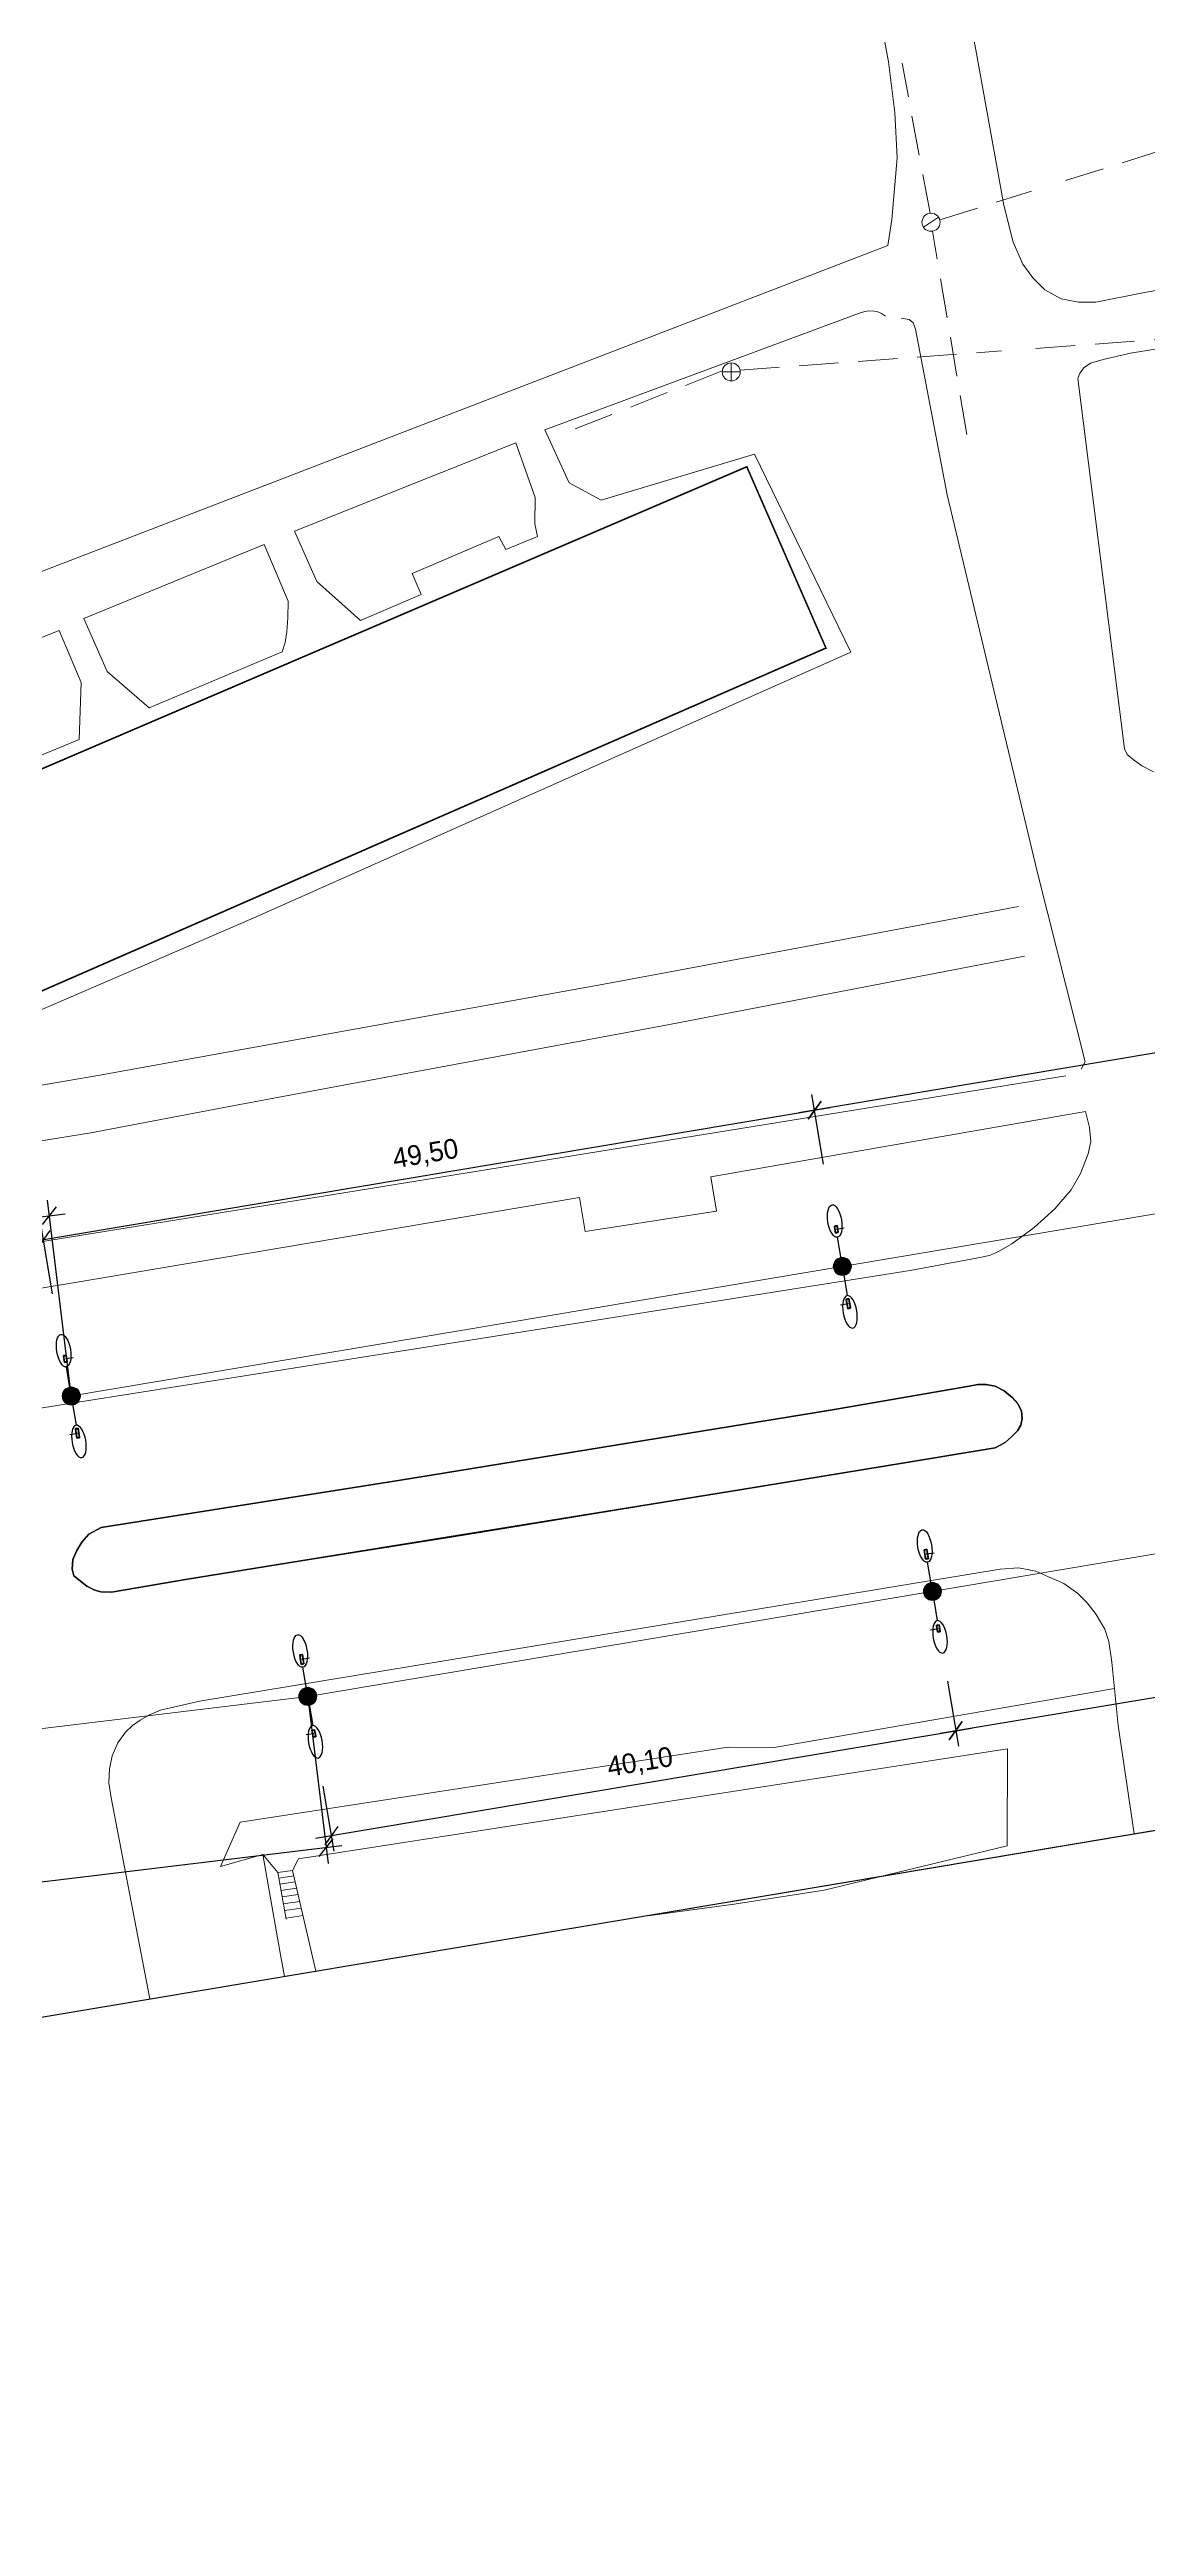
# Model space of a CAD drawing. Extents: x -105 to 2796, y -10 to 1087.
# Drawn here: x 302.7 to 372.2, y -9.6 to 147.3 of the extents above; entities that cross this region are included whole.
import ezdxf

# ---------------------------------------------------------------- set-up
doc = ezdxf.new("R2010")
doc.units = 0
doc.header["$MEASUREMENT"] = 0
doc.linetypes.add('DASHED2', pattern=[0.375, 0.25, -0.125])
for name, color, linetype in [('_МЕЖЕВОЙ_П-ЗУ_НОВЫЕ', 7, 'Continuous'), ('DLXLUM02', 1, 'Continuous'), ('DLXLUM03', 3, 'Continuous'), ('DLXLUM04', 5, 'Continuous'), ('DLXLUMEX', 2, 'Continuous'), ('DLXSCENE', 7, 'Continuous'), ('Размeh', 7, 'Continuous')]:
    doc.layers.add(name, color=color, linetype=linetype)
doc.layers.add('ОСВЕЩЕНИЕ', color=7, linetype='Continuous', lineweight=15)
doc.layers.add('ситуация', color=7, linetype='Continuous', lineweight=15)
doc.dimstyles.new('Благоуст', dxfattribs={"dimtxt": 1.25, "dimasz": 1, "dimexe": 1, "dimexo": 0.4085, "dimgap": 0.55, "dimtad": 1, "dimzin": 0, "dimtxsty": 'Standard', "dimblk": 'OBLIQUE', "dimcen": 0.6975, "dimdle": 1, "dimclrt": 256, "dimazin": 0, "dimtfac": 1, "dimtofl": 0, "dimtmove": 1, "dimatfit": 3, "dimldrblk": 'OBLIQUE', "dimfxl": 1, "dimtolj": 1, "dimtzin": 0, "dimarcsym": 0})

# ---------------------------------------------------------------- blocks, each defined once
blk = doc.blocks.new('*U123')
for p, q in [((0.05, 0.25), (-0.12, 0.22)), ((-0.12, 0.22), (0.05, 0.25)), ((0.05, 0.22), (-0.12, 0.19)), ((-0.12, 0.22), (-0.06, -0.19)), ((-0.12, 0.19), (-0.12, 0.22)), ((-0.12, 0.22), (-0.12, 0.19)), ((-0.12, 0.19), (0.05, 0.22)), ((-0.06, -0.19), (-0.12, 0.22)), ((-0.12, 0.19), (-0.05, -0.22)), ((-0.05, -0.22), (-0.12, 0.19)), ((0.05, 0.22), (0.05, 0.25)), ((0.11, -0.16), (0.05, 0.25)), ((0.05, 0.25), (0.05, 0.22)), ((0.05, 0.25), (0.11, -0.16)), ((0.12, -0.19), (0.05, 0.22)), ((0.05, 0.22), (0.12, -0.19)), ((-0.06, -0.19), (0.11, -0.16)), ((0.11, -0.16), (-0.06, -0.19)), ((-0.06, -0.19), (-0.05, -0.22)), ((-0.05, -0.22), (-0.06, -0.19)), ((-0.05, -0.22), (0.12, -0.19)), ((0.12, -0.19), (-0.05, -0.22)), ((0.12, -0.19), (0.11, -0.16)), ((0.11, -0.16), (0.12, -0.19))]:
    blk.add_line(p, q)
at = {"color": 1}
blk.add_line((0, 0.03), (0.49, 0.11), dxfattribs=at)
at = {"layer": 'DLXLUMEX', "color": 7}
blk.add_text('4', height=0.1, dxfattribs=at).set_placement((0, 0))
blk = doc.blocks.new('*U134')
for p, q in [((0.04, 0.3), (-0.13, 0.27)), ((-0.13, 0.27), (0.04, 0.3)), ((-0.13, 0.27), (-0.04, -0.3)), ((-0.04, -0.3), (-0.13, 0.27)), ((-0.13, 0.27), (-0.13, 0.23)), ((-0.13, 0.23), (-0.13, 0.27)), ((0.04, 0.26), (-0.13, 0.23)), ((-0.13, 0.23), (0.04, 0.26)), ((-0.13, 0.23), (-0.03, -0.34)), ((-0.03, -0.34), (-0.13, 0.23)), ((0.13, -0.27), (0.04, 0.3)), ((0.04, 0.26), (0.04, 0.3)), ((0.04, 0.3), (0.13, -0.27)), ((0.04, 0.3), (0.04, 0.26)), ((0.14, -0.31), (0.04, 0.26)), ((0.04, 0.26), (0.14, -0.31)), ((-0.04, -0.3), (0.13, -0.27)), ((0.13, -0.27), (-0.04, -0.3)), ((-0.04, -0.3), (-0.03, -0.34)), ((-0.03, -0.34), (-0.04, -0.3)), ((-0.03, -0.34), (0.14, -0.31)), ((0.14, -0.31), (-0.03, -0.34)), ((0.13, -0.27), (0.14, -0.31)), ((0.14, -0.31), (0.13, -0.27))]:
    blk.add_line(p, q)
at = {"color": 1}
blk.add_line((0.01, -0.04), (-0.49, -0.12), dxfattribs=at)
at = {"layer": 'DLXLUMEX', "color": 7}
blk.add_text('3', height=0.1, dxfattribs=at).set_placement((0, 0))
blk = doc.blocks.new('*U145')
for p, q in [((0.03, 0.33), (-0.13, 0.3)), ((-0.13, 0.3), (0.03, 0.33)), ((0.04, 0.31), (-0.13, 0.28)), ((-0.13, 0.28), (0.04, 0.31)), ((-0.13, 0.28), (-0.13, 0.3)), ((-0.13, 0.3), (-0.04, -0.29)), ((-0.13, 0.3), (-0.13, 0.28)), ((-0.04, -0.29), (-0.13, 0.3)), ((-0.13, 0.28), (-0.04, -0.31)), ((-0.04, -0.31), (-0.13, 0.28)), ((0.04, 0.31), (0.03, 0.33)), ((0.03, 0.33), (0.04, 0.31)), ((0.13, -0.26), (0.03, 0.33)), ((0.03, 0.33), (0.13, -0.26)), ((0.13, -0.28), (0.04, 0.31)), ((0.04, 0.31), (0.13, -0.28)), ((-0.04, -0.29), (0.13, -0.26)), ((0.13, -0.26), (-0.04, -0.29)), ((-0.04, -0.31), (0.13, -0.28)), ((0.13, -0.28), (-0.04, -0.31)), ((-0.04, -0.29), (-0.04, -0.31)), ((-0.04, -0.31), (-0.04, -0.29)), ((0.13, -0.28), (0.13, -0.26)), ((0.13, -0.26), (0.13, -0.28))]:
    blk.add_line(p, q)
at = {"color": 1}
blk.add_line((0, 0.02), (0.49, 0.1), dxfattribs=at)
at = {"layer": 'DLXLUMEX', "color": 7}
blk.add_text('3', height=0.1, dxfattribs=at).set_placement((0, 0))
blk = doc.blocks.new('*U156')
for p, q in [((0.05, 0.22), (-0.12, 0.19)), ((-0.12, 0.19), (0.05, 0.22)), ((-0.12, 0.19), (-0.05, -0.22)), ((-0.05, -0.22), (-0.12, 0.19)), ((-0.12, 0.19), (-0.11, 0.16)), ((-0.11, 0.16), (-0.12, 0.19)), ((0.05, 0.19), (-0.11, 0.16)), ((-0.11, 0.16), (0.05, 0.19)), ((-0.11, 0.16), (-0.04, -0.25)), ((-0.04, -0.25), (-0.11, 0.16)), ((0.12, -0.19), (0.05, 0.22)), ((0.05, 0.19), (0.05, 0.22)), ((0.05, 0.22), (0.12, -0.19)), ((0.05, 0.22), (0.05, 0.19)), ((0.12, -0.22), (0.05, 0.19)), ((0.05, 0.19), (0.12, -0.22)), ((-0.05, -0.22), (0.12, -0.19)), ((0.12, -0.19), (-0.05, -0.22)), ((-0.05, -0.22), (-0.04, -0.25)), ((-0.04, -0.25), (-0.05, -0.22)), ((-0.04, -0.25), (0.12, -0.22)), ((0.12, -0.22), (-0.04, -0.25)), ((0.12, -0.19), (0.12, -0.22)), ((0.12, -0.22), (0.12, -0.19))]:
    blk.add_line(p, q)
at = {"color": 1}
blk.add_line((0, -0.03), (-0.49, -0.11), dxfattribs=at)
at = {"layer": 'DLXLUMEX', "color": 7}
blk.add_text('4', height=0.1, dxfattribs=at).set_placement((0, 0))
blk = doc.blocks.new('*U216')
for p, q in [((0.03, 0.34), (-0.13, 0.31)), ((-0.13, 0.31), (0.03, 0.34)), ((-0.13, 0.27), (-0.13, 0.31)), ((-0.13, 0.31), (-0.05, -0.26)), ((-0.13, 0.31), (-0.13, 0.27)), ((-0.05, -0.26), (-0.13, 0.31)), ((0.04, 0.3), (-0.13, 0.27)), ((-0.13, 0.27), (0.04, 0.3)), ((-0.13, 0.27), (-0.04, -0.3)), ((-0.04, -0.3), (-0.13, 0.27)), ((0.04, 0.3), (0.03, 0.34)), ((0.03, 0.34), (0.04, 0.3)), ((0.12, -0.23), (0.03, 0.34)), ((0.03, 0.34), (0.12, -0.23)), ((0.13, -0.27), (0.04, 0.3)), ((0.04, 0.3), (0.13, -0.27)), ((-0.05, -0.26), (0.12, -0.23)), ((0.12, -0.23), (-0.05, -0.26)), ((-0.05, -0.26), (-0.04, -0.3)), ((-0.04, -0.3), (-0.05, -0.26)), ((-0.04, -0.3), (0.13, -0.27)), ((0.13, -0.27), (-0.04, -0.3)), ((0.13, -0.27), (0.12, -0.23)), ((0.12, -0.23), (0.13, -0.27))]:
    blk.add_line(p, q)
at = {"color": 1}
blk.add_line((-0.01, 0.04), (0.49, 0.12), dxfattribs=at)
at = {"layer": 'DLXLUMEX', "color": 7}
blk.add_text('2', height=0.1, dxfattribs=at).set_placement((0, 0))
blk = doc.blocks.new('*U217')
for p, q in [((0.05, 0.22), (-0.12, 0.19)), ((-0.12, 0.19), (0.05, 0.22)), ((-0.12, 0.19), (-0.05, -0.22)), ((-0.05, -0.22), (-0.12, 0.19)), ((-0.12, 0.19), (-0.11, 0.16)), ((-0.11, 0.16), (-0.12, 0.19)), ((0.05, 0.19), (-0.11, 0.16)), ((-0.11, 0.16), (0.05, 0.19)), ((-0.11, 0.16), (-0.04, -0.25)), ((-0.04, -0.25), (-0.11, 0.16)), ((0.12, -0.19), (0.05, 0.22)), ((0.05, 0.19), (0.05, 0.22)), ((0.05, 0.22), (0.12, -0.19)), ((0.05, 0.22), (0.05, 0.19)), ((0.12, -0.22), (0.05, 0.19)), ((0.05, 0.19), (0.12, -0.22)), ((-0.05, -0.22), (0.12, -0.19)), ((0.12, -0.19), (-0.05, -0.22)), ((-0.05, -0.22), (-0.04, -0.25)), ((-0.04, -0.25), (-0.05, -0.22)), ((-0.04, -0.25), (0.12, -0.22)), ((0.12, -0.22), (-0.04, -0.25)), ((0.12, -0.19), (0.12, -0.22)), ((0.12, -0.22), (0.12, -0.19))]:
    blk.add_line(p, q)
at = {"color": 1}
blk.add_line((0, -0.03), (-0.49, -0.11), dxfattribs=at)
at = {"layer": 'DLXLUMEX', "color": 7}
blk.add_text('4', height=0.1, dxfattribs=at).set_placement((0, 0))
blk = doc.blocks.new('*U221')
for p, q in [((0.05, 0.25), (-0.12, 0.22)), ((-0.12, 0.22), (0.05, 0.25)), ((0.05, 0.22), (-0.12, 0.19)), ((-0.12, 0.22), (-0.06, -0.19)), ((-0.12, 0.19), (-0.12, 0.22)), ((-0.12, 0.22), (-0.12, 0.19)), ((-0.12, 0.19), (0.05, 0.22)), ((-0.06, -0.19), (-0.12, 0.22)), ((-0.12, 0.19), (-0.05, -0.22)), ((-0.05, -0.22), (-0.12, 0.19)), ((0.05, 0.22), (0.05, 0.25)), ((0.11, -0.16), (0.05, 0.25)), ((0.05, 0.25), (0.05, 0.22)), ((0.05, 0.25), (0.11, -0.16)), ((0.12, -0.19), (0.05, 0.22)), ((0.05, 0.22), (0.12, -0.19)), ((-0.06, -0.19), (0.11, -0.16)), ((0.11, -0.16), (-0.06, -0.19)), ((-0.06, -0.19), (-0.05, -0.22)), ((-0.05, -0.22), (-0.06, -0.19)), ((-0.05, -0.22), (0.12, -0.19)), ((0.12, -0.19), (-0.05, -0.22)), ((0.12, -0.19), (0.11, -0.16)), ((0.11, -0.16), (0.12, -0.19))]:
    blk.add_line(p, q)
at = {"color": 1}
blk.add_line((0, 0.03), (0.49, 0.11), dxfattribs=at)
at = {"layer": 'DLXLUMEX', "color": 7}
blk.add_text('4', height=0.1, dxfattribs=at).set_placement((0, 0))
blk = doc.blocks.new('*U222')
for p, q in [((0.04, 0.3), (-0.13, 0.27)), ((-0.13, 0.27), (0.04, 0.3)), ((-0.13, 0.27), (-0.04, -0.3)), ((-0.04, -0.3), (-0.13, 0.27)), ((-0.13, 0.27), (-0.13, 0.23)), ((-0.13, 0.23), (-0.13, 0.27)), ((0.04, 0.26), (-0.13, 0.23)), ((-0.13, 0.23), (0.04, 0.26)), ((-0.13, 0.23), (-0.03, -0.34)), ((-0.03, -0.34), (-0.13, 0.23)), ((0.13, -0.27), (0.04, 0.3)), ((0.04, 0.26), (0.04, 0.3)), ((0.04, 0.3), (0.13, -0.27)), ((0.04, 0.3), (0.04, 0.26)), ((0.14, -0.31), (0.04, 0.26)), ((0.04, 0.26), (0.14, -0.31)), ((-0.04, -0.3), (0.13, -0.27)), ((0.13, -0.27), (-0.04, -0.3)), ((-0.04, -0.3), (-0.03, -0.34)), ((-0.03, -0.34), (-0.04, -0.3)), ((-0.03, -0.34), (0.14, -0.31)), ((0.14, -0.31), (-0.03, -0.34)), ((0.13, -0.27), (0.14, -0.31)), ((0.14, -0.31), (0.13, -0.27))]:
    blk.add_line(p, q)
at = {"color": 1}
blk.add_line((0.01, -0.04), (-0.49, -0.12), dxfattribs=at)
at = {"layer": 'DLXLUMEX', "color": 7}
blk.add_text('2', height=0.1, dxfattribs=at).set_placement((0, 0))
blk = doc.blocks.new('*U206')
for p, q in [((371.34, 34.31), (988.15, 137.89)), ((360.88, 62.66), (361.44, 62.76)), ((361.44, 62.76), (360.88, 62.66)), ((361.44, 62.76), (361.96, 62.75)), ((361.96, 62.75), (361.44, 62.76)), ((361.96, 62.75), (362.54, 62.64)), ((362.54, 62.64), (361.96, 62.75)), ((352.1, 61.14), (360.88, 62.66)), ((360.88, 62.66), (352.1, 61.14)), ((362.54, 62.64), (363.1, 62.35)), ((363.1, 62.35), (362.54, 62.64)), ((363.1, 62.35), (363.6, 61.94)), ((363.6, 61.94), (363.1, 62.35)), ((363.6, 61.94), (363.97, 61.54)), ((363.97, 61.54), (363.6, 61.94)), ((363.97, 61.54), (364.19, 61.09)), ((364.19, 61.09), (363.97, 61.54)), ((324.89, 56.7), (352.1, 61.14)), ((352.1, 61.14), (324.89, 56.7)), ((363.94, 59.82), (363.57, 59.44)), ((363.57, 59.44), (363.94, 59.82)), ((364.15, 60.19), (363.94, 59.82)), ((363.94, 59.82), (364.15, 60.19)), ((364.24, 60.6), (364.15, 60.19)), ((364.15, 60.19), (364.24, 60.6)), ((364.19, 61.09), (364.24, 60.6)), ((364.24, 60.6), (364.19, 61.09)), ((362.54, 58.74), (356.8, 57.8)), ((356.8, 57.8), (362.54, 58.74)), ((363.16, 59.08), (362.54, 58.74)), ((362.54, 58.74), (363.16, 59.08)), ((363.57, 59.44), (363.16, 59.08)), ((363.16, 59.08), (363.57, 59.44)), ((305.94, 53.69), (324.89, 56.7)), ((324.89, 56.7), (305.94, 53.69)), ((356.8, 57.8), (346.5, 56.1)), ((346.5, 56.1), (356.8, 57.8)), ((346.5, 56.1), (311.4, 50.43)), ((311.4, 50.43), (346.5, 56.1)), ((305.15, 53.28), (305.94, 53.69)), ((305.94, 53.69), (305.15, 53.28)), ((304.14, 51.68), (304.39, 52.24)), ((304.39, 52.24), (304.14, 51.68)), ((304.39, 52.24), (304.71, 52.78)), ((304.71, 52.78), (304.39, 52.24)), ((304.71, 52.78), (305.15, 53.28)), ((305.15, 53.28), (304.71, 52.78)), ((304.09, 51.07), (304.14, 51.68)), ((304.14, 51.68), (304.09, 51.07)), ((304.2, 50.63), (304.09, 51.07)), ((304.09, 51.07), (304.2, 50.63)), ((305.03, 49.99), (304.2, 50.63)), ((304.2, 50.63), (305.03, 49.99)), ((311.4, 50.43), (306.59, 49.61)), ((306.59, 49.61), (311.4, 50.43)), ((305.54, 49.73), (305.03, 49.99)), ((305.03, 49.99), (305.54, 49.73)), ((305.92, 49.62), (305.54, 49.73)), ((305.54, 49.73), (305.92, 49.62)), ((306.59, 49.61), (305.92, 49.62)), ((305.92, 49.62), (306.59, 49.61)), ((110.11, -9.56), (371.34, 34.31))]:
    blk.add_line(p, q)
blk = doc.blocks.new('_Oblique')
at = {"layer": 'Размeh', "color": 0, "lineweight": -2}
blk.add_line((-0.5, -0.5), (0.5, 0.5), dxfattribs=at)
blk = doc.blocks.new('*D471')
at = {"layer": 'Defpoints', "color": 0, "ltscale": 100, "transparency": 16777216}
for p in [(400.7, 88.47), (401.34, 84.63), (351.74, 76.3)]:
    blk.add_point(p, dxfattribs=at)
at = {"layer": 'ситуация', "color": 0, "lineweight": -2, "ltscale": 100, "transparency": 16777216}
for p, q in [((401.28, 85.04), (400.53, 89.46)), ((350.11, 79.97), (401.69, 88.64)), ((351.67, 76.7), (350.93, 81.12))]:
    blk.add_line(p, q, dxfattribs=at)
for p, rotation in [((400.7, 88.47), 9.541582262997803), ((351.1, 80.13), 189.5415822629978)]:
    blk.add_blockref('_Oblique', p, dxfattribs=dict(at, rotation=rotation))
at = {"layer": 'ситуация', "ltscale": 100, "transparency": 16777216, "insert": (375.69, 85.56), "char_height": 1.25, "attachment_point": 5, "rotation": 9.5416}
blk.add_mtext('\\A1;50,30', dxfattribs=at)
blk = doc.blocks.new('*D472')
at = {"layer": 'Defpoints', "color": 0, "ltscale": 100, "transparency": 16777216}
for p in [(351.1, 80.13), (351.74, 76.3), (302.92, 68.09)]:
    blk.add_point(p, dxfattribs=at)
at = {"layer": 'ситуация', "color": 0, "lineweight": -2, "ltscale": 100, "transparency": 16777216}
for p, q in [((301.29, 71.76), (352.08, 80.3)), ((351.67, 76.7), (350.93, 81.12)), ((302.86, 68.49), (302.11, 72.91))]:
    blk.add_line(p, q, dxfattribs=at)
for p, rotation in [((351.1, 80.13), 9.541582263003438), ((302.28, 71.93), 189.5415822630034)]:
    blk.add_blockref('_Oblique', p, dxfattribs=dict(at, rotation=rotation))
at = {"layer": 'ситуация', "ltscale": 100, "transparency": 16777216, "insert": (326.48, 77.29), "char_height": 1.25, "attachment_point": 5, "rotation": 9.5416}
blk.add_mtext('\\A1;49,50', dxfattribs=at)
blk = doc.blocks.new('*D447')
at = {"layer": 'Defpoints', "color": 0, "ltscale": 100, "transparency": 16777216}
for p in [(409.05, 52.7), (409.65, 49.17), (359.45, 44.36)]:
    blk.add_point(p, dxfattribs=at)
at = {"layer": 'ситуация', "color": 0, "lineweight": -2, "ltscale": 100, "transparency": 16777216}
for p, q in [((409.12, 52.29), (409.81, 48.18)), ((359.06, 40.67), (410.63, 49.33)), ((359.52, 43.96), (360.21, 39.85))]:
    blk.add_line(p, q, dxfattribs=at)
for p, rotation in [((409.65, 49.17), 9.5415822630012), ((360.04, 40.83), 189.5415822630012)]:
    blk.add_blockref('_Oblique', p, dxfattribs=dict(at, rotation=rotation))
at = {"layer": 'ситуация', "ltscale": 100, "transparency": 16777216, "insert": (384.63, 46.26), "char_height": 1.25, "attachment_point": 5, "rotation": 9.5416}
blk.add_mtext('\\A1;50,30', dxfattribs=at)
blk = doc.blocks.new('*D448')
at = {"layer": 'Defpoints', "color": 0, "ltscale": 100, "transparency": 16777216}
for p in [(359.45, 44.36), (360.04, 40.83), (319.91, 37.71)]:
    blk.add_point(p, dxfattribs=at)
at = {"layer": 'ситуация', "color": 0, "lineweight": -2, "ltscale": 100, "transparency": 16777216}
for p, q in [((359.52, 43.96), (360.21, 39.85)), ((319.51, 34.02), (361.03, 41)), ((319.97, 37.31), (320.66, 33.2))]:
    blk.add_line(p, q, dxfattribs=at)
for p, rotation in [((360.04, 40.83), 9.541582263002663), ((320.5, 34.18), 189.5415822630027)]:
    blk.add_blockref('_Oblique', p, dxfattribs=dict(at, rotation=rotation))
at = {"layer": 'ситуация', "ltscale": 100, "transparency": 16777216, "insert": (340.06, 38.77), "char_height": 1.25, "attachment_point": 5, "rotation": 9.5416}
blk.add_mtext('\\A1;40,10', dxfattribs=at)
blk = doc.blocks.new('*D591')
at = {"layer": 'Defpoints', "color": 0, "ltscale": 100, "transparency": 16777216}
for p in [(319.01, 43), (256.44, 35.42), (257.6, 25.83)]:
    blk.add_point(p, dxfattribs=at)
at = {"layer": 'ситуация', "color": 0, "lineweight": -2, "ltscale": 100, "transparency": 16777216}
for p, q in [((319.06, 42.6), (320.3, 32.42)), ((256.49, 35.01), (257.72, 24.84)), ((321.17, 33.54), (256.61, 25.71))]:
    blk.add_line(p, q, dxfattribs=at)
for p, rotation in [((320.18, 33.42), 6.912940476621979), ((257.6, 25.83), 186.912940476622)]:
    blk.add_blockref('_Oblique', p, dxfattribs=dict(at, rotation=rotation))
at = {"layer": 'ситуация', "ltscale": 100, "transparency": 16777216, "insert": (288.74, 30.89), "char_height": 1.25, "attachment_point": 5, "rotation": 6.9129}
blk.add_mtext('\\A1;63,03', dxfattribs=at)
blk = doc.blocks.new('*D573')
at = {"layer": 'Defpoints', "color": 0, "ltscale": 100, "transparency": 16777216}
for p in [(302.66, 73.44), (304.04, 62.03), (253.68, 55.94)]:
    blk.add_point(p, dxfattribs=at)
at = {"layer": 'ситуация', "color": 0, "lineweight": -2, "ltscale": 100, "transparency": 16777216}
for p, q in [((303.99, 62.43), (302.54, 74.43)), ((251.31, 67.23), (303.65, 73.56)), ((253.63, 56.34), (252.18, 68.34))]:
    blk.add_line(p, q, dxfattribs=at)
for p, rotation in [((302.66, 73.44), 6.895966836837721), ((252.3, 67.35), 186.8959668368377)]:
    blk.add_blockref('_Oblique', p, dxfattribs=dict(at, rotation=rotation))
at = {"layer": 'ситуация', "ltscale": 100, "transparency": 16777216, "insert": (277.33, 71.66), "char_height": 1.25, "attachment_point": 5, "rotation": 6.896}
blk.add_mtext('\\A1;50,73', dxfattribs=at)

msp = doc.modelspace()

# ---------------------------------------------------------------- hatches: boundary and pattern name
at = {"layer": 'ОСВЕЩЕНИЕ', "linetype": 'Continuous', "lineweight": 18}
h = msp.add_hatch(color=7, dxfattribs=at)
edge = h.paths.add_edge_path()
edge.add_arc((352.857, 70.231), 0.572, 0, 360)
h = msp.add_hatch(color=7, dxfattribs=at)
edge = h.paths.add_edge_path()
edge.add_arc((304.042, 62.026), 0.572, 0, 360)
h = msp.add_hatch(color=7, dxfattribs=at)
edge = h.paths.add_edge_path()
edge.add_arc((358.559, 49.651), 0.572, 0, 360)
h = msp.add_hatch(color=7, dxfattribs=at)
edge = h.paths.add_edge_path()
edge.add_arc((319.014, 43.004), 0.572, 0, 360)

# ---------------------------------------------------------------- linework, layer by layer
at = {"layer": '_МЕЖЕВОЙ_П-ЗУ_НОВЫЕ', "color": 1, "lineweight": 18, "const_width": 0.1}
msp.add_lwpolyline([(279, 91.81), (346.81, 120.87), (351.82, 109.39), (284.21, 79.82)], close=True, dxfattribs=at)
msp.add_lwpolyline([(279, 91.81), (346.81, 120.87), (351.82, 109.39), (284.21, 79.82)], close=True, dxfattribs=at)
at = {"layer": '_МЕЖЕВОЙ_П-ЗУ_НОВЫЕ', "color": 7, "lineweight": 18, "const_width": 0.1}
msp.add_lwpolyline([(279, 91.81), (346.81, 120.87), (351.82, 109.39), (284.21, 79.82)], close=True, dxfattribs=at)
msp.add_lwpolyline([(279, 91.81), (346.81, 120.87), (351.82, 109.39), (284.21, 79.82)], close=True, dxfattribs=at)
at = {"layer": 'ОСВЕЩЕНИЕ', "color": 7, "linetype": 'Continuous', "lineweight": 18}
for centre in [(352.857, 70.231), (352.857, 70.231), (304.042, 62.026), (304.042, 62.026), (358.559, 49.651), (358.559, 49.651), (319.014, 43.004), (319.014, 43.004)]:
    msp.add_circle(centre, 0.572, dxfattribs=at)
at = {"layer": 'ситуация', "color": 1}
for p, q in [((319.014, 43.004), (2628.019, 431.121)), ((303.949, 62.01), (1934.278, 336.05))]:
    msp.add_line(p, q, dxfattribs=at)
at = {"layer": 'ситуация', "color": 6, "ltscale": 100}
msp.add_line((988.148, 137.889), (110.11, -9.56), dxfattribs=at)
at = {"layer": 'ситуация', "color": 0, "lineweight": 25}
for p, q in [((352.857, 70.231), (352.546, 72.08)), ((352.857, 70.231), (353.167, 68.382)), ((304.042, 62.026), (303.73, 63.875)), ((304.042, 62.026), (304.352, 60.176)), ((358.559, 49.651), (358.248, 51.5)), ((358.559, 49.651), (358.869, 47.801)), ((319.014, 43.004), (318.703, 44.852)), ((319.014, 43.004), (319.324, 41.154))]:
    msp.add_line(p, q, dxfattribs=at)
at = {"layer": 'ситуация', "color": 1, "ltscale": 100}
msp.add_line((256.442, 35.417), (319.014, 43.004), dxfattribs=at)
at = {"layer": 'ситуация', "linetype": 'Continuous', "lineweight": 18, "flags": 128}
for points in [[(359.605, 156.289), (361.301, 147.283), (363.08, 137.446), (363.675, 135.09), (364.29, 133.697), (364.912, 132.841), (365.671, 132.067), (366.704, 131.503), (367.819, 131.293), (368.901, 131.293), (371.775, 131.874), (444.74, 145.322)], [(359.605, 156.289), (361.301, 147.283), (363.08, 137.446), (363.675, 135.09), (364.29, 133.697), (364.912, 132.841), (365.671, 132.067), (366.704, 131.503), (367.819, 131.293), (368.901, 131.293), (371.775, 131.874), (444.74, 145.322)], [(354.193, 155.029), (355.773, 146.508), (356.186, 143.305), (356.338, 140.437), (355.988, 136.523), (355.732, 134.88)], [(354.193, 155.029), (355.773, 146.508), (356.186, 143.305), (356.338, 140.437), (355.988, 136.523), (355.732, 134.88)], [(300.853, 113.739), (355.732, 134.88)], [(300.853, 113.739), (355.732, 134.88)], [(334.025, 123.214), (354.052, 130.647), (354.494, 130.737), (354.866, 130.717), (355.114, 130.68), (355.337, 130.583), (355.586, 130.409)], [(334.025, 123.214), (354.052, 130.647), (354.494, 130.737), (354.866, 130.717), (355.114, 130.68), (355.337, 130.583), (355.586, 130.409)], [(367.984, 82.73), (368.234, 83.185), (365.2, 95.25), (359.487, 119.093), (357.495, 129.588), (357.349, 129.992), (357.082, 130.2), (356.59, 130.28)], [(367.984, 82.73), (368.234, 83.185), (365.2, 95.25), (359.487, 119.093), (357.495, 129.588), (357.349, 129.992), (357.082, 130.2), (356.59, 130.28)], [(374.724, 128.647), (371.091, 128.064), (369.372, 127.672), (368.558, 127.424), (368.166, 127.16), (367.894, 126.799), (367.766, 126.46), (370.72, 103.017), (370.899, 102.659), (371.26, 102.34), (371.829, 101.937), (372.547, 101.558)], [(374.724, 128.647), (371.091, 128.064), (369.372, 127.672), (368.558, 127.424), (368.166, 127.16), (367.894, 126.799), (367.766, 126.46), (370.72, 103.017), (370.899, 102.659), (371.26, 102.34), (371.829, 101.937), (372.547, 101.558)], [(345.82, 126.308), (345.82, 127.453)], [(345.82, 126.308), (345.82, 127.453)], [(334.025, 123.214), (335.561, 119.85), (337.589, 118.751), (347.306, 121.669), (353.399, 109.124), (315.552, 92.288), (293.419, 82.721)], [(334.025, 123.214), (335.561, 119.85), (337.589, 118.751), (347.306, 121.669), (353.399, 109.124), (315.552, 92.288), (293.419, 82.721)], [(318.177, 116.791), (332.193, 122.385), (333.402, 118.934), (333.385, 117.252), (333.55, 116.459), (331.544, 115.634), (331.115, 116.459), (325.615, 114.113), (326.199, 112.775), (322.347, 111.133), (319.593, 113.616), (318.177, 116.791)], [(318.177, 116.791), (332.193, 122.385), (333.402, 118.934), (333.385, 117.252), (333.55, 116.459), (331.544, 115.634), (331.115, 116.459), (325.615, 114.113), (326.199, 112.775), (322.347, 111.133), (319.593, 113.616), (318.177, 116.791)], [(304.845, 111.27), (316.262, 115.949), (317.765, 112.364), (317.758, 111.302), (317.694, 110.416), (317.586, 109.747), (317.387, 109.142), (308.962, 105.611), (306.315, 107.91), (304.845, 111.27)], [(304.845, 111.27), (316.262, 115.949), (317.765, 112.364), (317.758, 111.302), (317.694, 110.416), (317.586, 109.747), (317.387, 109.142), (308.962, 105.611), (306.315, 107.91), (304.845, 111.27)], [(290.715, 105.539), (296.409, 107.77), (303.283, 110.496), (304.672, 107.21), (304.537, 103.594), (300.973, 102.12), (300.478, 103.078), (294.687, 100.654), (295, 99.713), (293.142, 98.886), (290.613, 101.067), (290.33, 101.747), (290.185, 102.508), (290.099, 103.321), (290.122, 103.867), (290.257, 104.609), (290.481, 105.128), (290.715, 105.539)], [(290.715, 105.539), (296.409, 107.77), (303.283, 110.496), (304.672, 107.21), (304.537, 103.594), (300.973, 102.12), (300.478, 103.078), (294.687, 100.654), (295, 99.713), (293.142, 98.886), (290.613, 101.067), (290.33, 101.747), (290.185, 102.508), (290.099, 103.321), (290.122, 103.867), (290.257, 104.609), (290.481, 105.128), (290.715, 105.539)], [(258.563, 76.062), (268.179, 76.922), (280.638, 78.322), (285.822, 79.014), (292.059, 79.988), (305.843, 82.354), (321.73, 85.212), (338.225, 88.197), (352.137, 90.782), (364.005, 93.026)], [(258.563, 76.062), (268.179, 76.922), (280.638, 78.322), (285.822, 79.014), (292.059, 79.988), (305.843, 82.354), (321.73, 85.212), (338.225, 88.197), (352.137, 90.782), (364.005, 93.026)], [(126.411, 61.473), (149.048, 63.079), (181.401, 65.806), (219.502, 69.281), (258.501, 72.916), (279.821, 75.004), (285.796, 75.639), (288.866, 76.069), (295.058, 77.054), (305.278, 78.685), (314.368, 80.431), (325.355, 82.472), (341.473, 85.462), (364.384, 89.886)], [(126.411, 61.473), (149.048, 63.079), (181.401, 65.806), (219.502, 69.281), (258.501, 72.916), (279.821, 75.004), (285.796, 75.639), (288.866, 76.069), (295.058, 77.054), (305.278, 78.685), (314.368, 80.431), (325.355, 82.472), (341.473, 85.462), (364.384, 89.886)], [(138.441, 54.203), (158.069, 55.813), (185.453, 58.305), (211.81, 61.12), (227.401, 62.904), (236.212, 63.911), (267.959, 67.417), (289.281, 69.933), (291.734, 70.162), (302.089, 71.792), (316.075, 74.048), (366.999, 82.297)], [(138.441, 54.203), (158.069, 55.813), (185.453, 58.305), (211.81, 61.12), (227.401, 62.904), (236.212, 63.911), (267.959, 67.417), (289.281, 69.933), (291.734, 70.162), (302.089, 71.792), (316.075, 74.048), (366.999, 82.297)], [(344.526, 75.911), (368.25, 80.053), (368.504, 79.023), (368.591, 78.145), (368.415, 77.36), (367.933, 76.118), (367.339, 75.076), (366.31, 73.881), (364.998, 72.689), (363.598, 71.667), (362.753, 71.173), (362.173, 70.926), (361.457, 70.781), (357.147, 69.98), (289.377, 59.254), (281.782, 58.084), (278.125, 57.607), (273.546, 57.117), (261.192, 55.981), (230.348, 53.111), (203.498, 50.576)], [(344.526, 75.911), (368.25, 80.053), (368.504, 79.023), (368.591, 78.145), (368.415, 77.36), (367.933, 76.118), (367.339, 75.076), (366.31, 73.881), (364.998, 72.689), (363.598, 71.667), (362.753, 71.173), (362.173, 70.926), (361.457, 70.781), (357.147, 69.98), (289.377, 59.254), (281.782, 58.084), (278.125, 57.607), (273.546, 57.117), (261.192, 55.981), (230.348, 53.111), (203.498, 50.576)], [(138.441, 54.203), (137.166, 51.026), (175.018, 54.402), (193.328, 56.052), (205.771, 57.414), (250.037, 62.415), (290.31, 67.121), (296.293, 67.875), (304.024, 69.163), (336.21, 74.597), (336.584, 72.441), (344.886, 73.728), (344.526, 75.911)], [(138.441, 54.203), (137.166, 51.026), (175.018, 54.402), (193.328, 56.052), (205.771, 57.414), (250.037, 62.415), (290.31, 67.121), (296.293, 67.875), (304.024, 69.163), (336.21, 74.597), (336.584, 72.441), (344.886, 73.728), (344.526, 75.911)], [(305.938, 53.688), (305.155, 53.284), (304.709, 52.777), (304.394, 52.237), (304.141, 51.676), (304.093, 51.067), (304.202, 50.628), (304.619, 50.295), (305.031, 49.993), (305.541, 49.727), (305.925, 49.618), (306.587, 49.612), (311.4, 50.425), (328.787, 53.191), (348.076, 56.361), (362.541, 58.743), (363.158, 59.083), (363.571, 59.438), (363.941, 59.822), (364.155, 60.19), (364.24, 60.603), (364.186, 61.088), (363.968, 61.542), (363.602, 61.944), (363.098, 62.354), (362.535, 62.637), (361.963, 62.752), (361.442, 62.758), (360.877, 62.663), (355.891, 61.776), (344.464, 59.879), (325.919, 56.866), (313.973, 54.968), (305.938, 53.688)], [(305.938, 53.688), (305.155, 53.284), (304.709, 52.777), (304.394, 52.237), (304.141, 51.676), (304.093, 51.067), (304.202, 50.628), (304.619, 50.295), (305.031, 49.993), (305.541, 49.727), (305.925, 49.618), (306.587, 49.612), (311.4, 50.425), (328.787, 53.191), (348.076, 56.361), (362.541, 58.743), (363.158, 59.083), (363.571, 59.438), (363.941, 59.822), (364.155, 60.19), (364.24, 60.603), (364.186, 61.088), (363.968, 61.542), (363.602, 61.944), (363.098, 62.354), (362.535, 62.637), (361.963, 62.752), (361.442, 62.758), (360.877, 62.663), (355.891, 61.776), (344.464, 59.879), (325.919, 56.866), (313.973, 54.968), (305.938, 53.688)], [(309.023, 23.844), (306.557, 36.578), (306.409, 37.538), (306.469, 38.427), (306.638, 39.243), (306.986, 40.059), (307.473, 40.744), (307.913, 41.161), (308.399, 41.506), (308.943, 41.825), (309.684, 42.133), (310.504, 42.321), (312.149, 42.693), (362.847, 51.066), (364.001, 51.141), (365.111, 50.927), (365.915, 50.581), (366.873, 50.164), (367.767, 49.517), (368.361, 48.924), (368.928, 48.187), (369.468, 47.261), (369.724, 46.475), (369.924, 45.17), (370.312, 41.172)], [(309.023, 23.844), (306.557, 36.578), (306.409, 37.538), (306.469, 38.427), (306.638, 39.243), (306.986, 40.059), (307.473, 40.744), (307.913, 41.161), (308.399, 41.506), (308.943, 41.825), (309.684, 42.133), (310.504, 42.321), (312.149, 42.693), (362.847, 51.066), (364.001, 51.141), (365.111, 50.927), (365.915, 50.581), (366.873, 50.164), (367.767, 49.517), (368.361, 48.924), (368.928, 48.187), (369.468, 47.261), (369.724, 46.475), (369.924, 45.17), (370.312, 41.172)], [(370.086, 43.503), (348.537, 39.762), (345.631, 39.782), (314.743, 35.032), (313.478, 32.243), (316.175, 32.989), (317.108, 31.856), (318.056, 31.981), (318.422, 32.72), (363.319, 39.691), (363.303, 33.542), (351.699, 30.725), (346.015, 29.84), (340.048, 29.035)], [(370.086, 43.503), (348.537, 39.762), (345.631, 39.782), (314.743, 35.032), (313.478, 32.243), (316.175, 32.989), (317.108, 31.856), (318.056, 31.981), (318.422, 32.72), (363.319, 39.691), (363.303, 33.542), (351.699, 30.725), (346.015, 29.84), (340.048, 29.035)], [(370.312, 41.172), (371.337, 34.308)], [(370.312, 41.172), (371.337, 34.308)], [(316.175, 32.989), (317.282, 26.634), (317.549, 25.275)], [(316.175, 32.989), (317.282, 26.634), (317.549, 25.275)], [(317.108, 31.856), (317.636, 28.908)], [(317.108, 31.856), (317.636, 28.908)], [(317.172, 31.5), (318.133, 31.645)], [(317.172, 31.5), (318.133, 31.645)], [(318.056, 31.981), (319.528, 25.608)], [(318.056, 31.981), (319.528, 25.608)], [(317.243, 31.105), (318.224, 31.252)], [(317.243, 31.105), (318.224, 31.252)], [(317.312, 30.72), (318.312, 30.87)], [(317.312, 30.72), (318.312, 30.87)], [(317.384, 30.314), (318.405, 30.468)], [(317.384, 30.314), (318.405, 30.468)], [(317.464, 29.869), (318.507, 30.026)], [(317.464, 29.869), (318.507, 30.026)], [(317.541, 29.437), (318.606, 29.597)], [(317.541, 29.437), (318.606, 29.597)], [(317.626, 28.962), (318.715, 29.126)], [(317.626, 28.962), (318.715, 29.126)]]:
    msp.add_lwpolyline(points, dxfattribs=at)
at = {"layer": 'ситуация', "linetype": 'DASHED2', "lineweight": 18, "ltscale": 10, "flags": 128}
for points in [[(358.408, 136.922), (356.639, 146.426)], [(358.408, 136.922), (356.639, 146.426)], [(366.989, 138.997), (375.937, 141.806)], [(366.989, 138.997), (375.937, 141.806)], [(359.026, 136.498), (364.836, 138.321)], [(359.026, 136.498), (364.836, 138.321)], [(360.74, 122.914), (358.567, 135.789)], [(360.74, 122.914), (358.567, 135.789)], [(365.114, 128.367), (373.022, 128.947)], [(365.114, 128.367), (373.022, 128.947)], [(346.381, 126.992), (362.924, 128.206)], [(346.381, 126.992), (362.924, 128.206)], [(345.25, 126.94), (335.418, 123.063)], [(345.25, 126.94), (335.418, 123.063)]]:
    msp.add_lwpolyline(points, dxfattribs=at)
at = {"layer": 'ситуация', "color": 7, "linetype": 'Continuous', "lineweight": 18, "flags": 128}
for points in [[(357.997, 136.035), (358.947, 136.672)], [(357.997, 136.035), (358.947, 136.672)], [(345.247, 126.881), (346.392, 126.881)], [(345.247, 126.881), (346.392, 126.881)]]:
    msp.add_lwpolyline(points, dxfattribs=at)
at = {"layer": 'ситуация', "color": 7, "linetype": 'Continuous', "lineweight": 18}
for centre in [(358.472, 136.353), (358.472, 136.353), (345.82, 126.881), (345.82, 126.881)]:
    msp.add_circle(centre, 0.572, dxfattribs=at)
at = {"layer": 'ситуация', "color": 0, "lineweight": 25}
for centre in [(352.373, 73.106), (303.557, 64.901), (358.075, 52.526), (318.53, 45.879)]:
    msp.add_ellipse(centre, major_axis=(-0.168, 1.028), ratio=0.418921, dxfattribs=at)
at = {"layer": 'ситуация', "color": 0, "lineweight": 25, "extrusion": (0, 0, -1)}
for centre in [(353.339, 67.355), (304.524, 59.15), (359.042, 46.775), (319.496, 40.128)]:
    msp.add_ellipse(centre, major_axis=(0.178, -1.026), ratio=0.418921, dxfattribs=at)

# ---------------------------------------------------------------- block references
at = {"layer": 'DLXLUM02'}
for name, p in [('*U222', (353.237, 67.897)), ('*U216', (358.176, 51.985))]:
    msp.add_blockref(name, p, dxfattribs=at)
at = {"layer": 'DLXLUM03'}
for name, p in [('*U134', (304.428, 59.694)), ('*U145', (318.631, 45.338))]:
    msp.add_blockref(name, p, dxfattribs=at)
at = {"layer": 'DLXLUM04'}
for name, p in [('*U221', (352.474, 72.565)), ('*U123', (303.665, 64.362)), ('*U217', (358.939, 47.317)), ('*U156', (319.394, 40.67))]:
    msp.add_blockref(name, p, dxfattribs=at)
at = {"layer": 'DLXSCENE'}
msp.add_blockref('*U206', (0, 0), dxfattribs=at)

# ---------------------------------------------------------------- dimensions: what is measured, and where the dimension line sits
at = {"layer": 'ситуация', "ltscale": 100}
for p1, p2, distance, picture, middle in [((351.74, 76.296), (401.344, 84.633), 3.892, '*D471', (375.685, 85.564)), ((302.925, 68.09), (351.74, 76.296), 3.892, '*D472', (326.475, 77.293)), ((359.451, 44.358), (409.055, 52.696), -3.576, '*D447', (384.634, 46.262)), ((319.905, 37.711), (359.451, 44.358), -3.576, '*D448', (340.059, 38.769))]:
    dim = msp.add_aligned_dim(p1=p1, p2=p2, distance=distance, dimstyle='Благоуст', dxfattribs=at)
    dim.commit()
    dim.dimension.update_dxf_attribs({"geometry": picture, "text_midpoint": middle})
at = {"layer": 'ситуация', "color": 7, "ltscale": 100}
for p1, p2, distance, picture, middle in [((253.683, 55.935), (304.042, 62.026), 11.498, '*D573', (277.328, 71.665)), ((319.014, 43.004), (256.442, 35.417), 9.656, '*D591', (288.736, 30.894))]:
    dim = msp.add_aligned_dim(p1=p1, p2=p2, distance=distance, dimstyle='Благоуст', dxfattribs=at)
    dim.commit()
    dim.dimension.update_dxf_attribs({"geometry": picture, "text_midpoint": middle})

doc.saveas('drawing.dxf')
